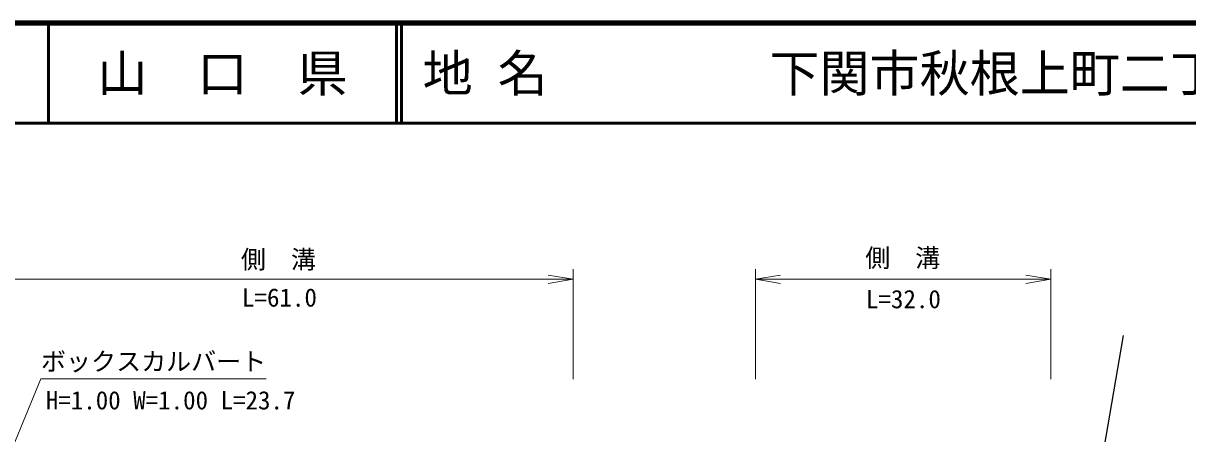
# Model space of a CAD drawing. Units: millimetres at full size, sheet at 1:1000; details may follow other scales. Extents: x 40000 to 680000, y 20000 to 380000.
# Drawn here: x 330479 to 446811, y 338965 to 380000 of the extents above; entities that cross this region are included whole.
import ezdxf
from ezdxf.enums import TextEntityAlignment as Align

# ---------------------------------------------------------------- set-up
doc = ezdxf.new("R2010")
doc.units = ezdxf.units.MM
doc.header["$LTSCALE"] = 1000
for name, color, linetype, lineweight in [('M-BMK-OTRS', 5, 'Continuous', 25), ('M-STR-HTXT', 7, 'Continuous', 13), ('M-TTL', 2, 'Continuous', 140), ('M-TTL-LINE', 7, 'Continuous', 50), ('S-STR-HTXT', 7, 'Continuous', 13)]:
    doc.layers.add(name, color=color, linetype=linetype, lineweight=lineweight)
doc.layers.add('M-TTL-TXT', color=7, linetype='Continuous')
doc.styles.add('ＭＳ ゴシック', font='')
doc.styles.get('ＭＳ ゴシック').set_extended_font_data('MS Gothic')

# ---------------------------------------------------------------- blocks, each defined once
blk = doc.blocks.new('open_arrow')
at = {"color": 0, "linetype": 'Continuous', "lineweight": -2}
blk.add_lwpolyline([(7.5, 1.25), (0, 0), (7.5, -1.25)], dxfattribs=at)

msp = doc.modelspace()

# ---------------------------------------------------------------- linework, layer by layer
at = {"layer": 'M-BMK-OTRS'}
msp.add_line((421206, 237490), (440411, 348777), dxfattribs=at)
at = {"layer": 'M-STR-HTXT'}
for p, q in [((385400, 344412), (385400, 355412)), ((403633, 344412), (403633, 355412)), ((433125, 344412), (433125, 355412)), ((326891, 354412), (385400, 354412)), ((403633, 354412), (433125, 354412))]:
    msp.add_line(p, q, dxfattribs=at)
at = {"layer": 'M-TTL'}
msp.add_line((680000, 380000), (40000, 380000), dxfattribs=at)
at = {"layer": 'M-TTL-LINE'}
for p, q in [((333000, 380000), (333000, 370000)), ((367750, 380000), (367750, 370000)), ((368250, 380000), (368250, 370000)), ((40000, 370000), (680000, 370000))]:
    msp.add_line(p, q, dxfattribs=at)
at = {"layer": 'S-STR-HTXT'}
msp.add_lwpolyline([(323618, 323535), (332248, 344441), (354748, 344441)], dxfattribs=at)

# ---------------------------------------------------------------- block references
at = {"layer": 'M-STR-HTXT', "xscale": 333, "yscale": 333, "rotation": 180}
for p in [(385400, 354412), (433125, 354412)]:
    msp.add_blockref('open_arrow', p, dxfattribs=at)
at = {"layer": 'M-STR-HTXT', "xscale": 333, "yscale": 333}
msp.add_blockref('open_arrow', (403633, 354412), dxfattribs=at)

# ---------------------------------------------------------------- texts
at = {"layer": 'M-STR-HTXT', "style": 'ＭＳ ゴシック'}
for s, p in [('側\u3000溝', (355968, 356394)), ('側\u3000溝', (418340, 356541)), ('H=1.00 W=1.00 L=23.7', (345199, 342310))]:
    msp.add_text(s, height=1833, dxfattribs=at).set_placement(p, align=Align.MIDDLE_CENTER)
for s, p in [('L=61.0', (356073, 351117)), ('L=32.0', (418411, 350959))]:
    msp.add_text(s, height=1833, dxfattribs=at).set_placement(p, align=Align.BOTTOM_CENTER)
at = {"layer": 'M-TTL-TXT', "style": 'ＭＳ ゴシック'}
msp.add_text('山\u3000口\u3000県', height=3666, dxfattribs=at).set_placement((350375, 375000), align=Align.MIDDLE_CENTER)
for s, p in [('地 名', (370380, 375000)), ('下関市秋根上町二丁目・三丁目', (405024, 375000))]:
    msp.add_text(s, height=3666, dxfattribs=at).set_placement(p, align=Align.MIDDLE_LEFT)
at = {"layer": 'S-STR-HTXT', "style": 'ＭＳ ゴシック'}
msp.add_text('ボックスカルバート', height=1833, dxfattribs=at).set_placement((343498, 346191), align=Align.MIDDLE_CENTER)

doc.saveas('drawing.dxf')
